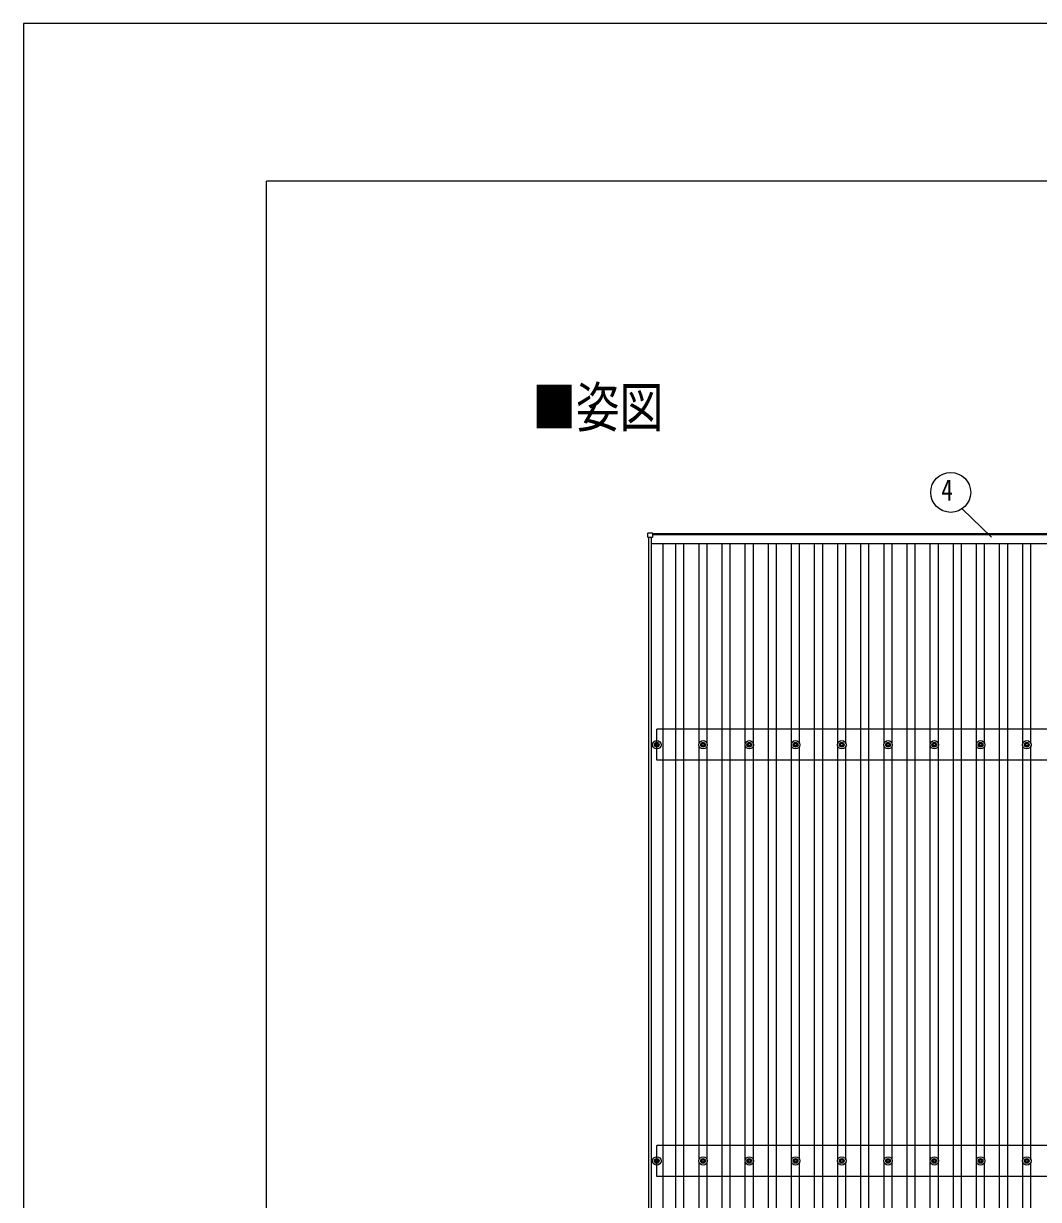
# Model space of a CAD drawing. Units: millimetres, scale not verified. Extents: x -14718 to 14718, y -10395 to 10395.
# Drawn here: x -14718 to -10329, y 5308 to 10395 of the extents above; entities that cross this region are included whole.
import ezdxf
from ezdxf.enums import TextEntityAlignment as Align

# ---------------------------------------------------------------- set-up
doc = ezdxf.new("R2010")
doc.units = ezdxf.units.MM
doc.header["$LTSCALE"] = 40
for name, color, linetype in [('0-2_USER1', 3, 'Continuous'), ('0-5_YKK_13', 4, 'Continuous'), ('0-6_YKK_A1', 4, 'Continuous'), ('0-7_YKK_D', 6, 'Continuous'), ('0-8_YKK_ZWAK', 7, 'Continuous')]:
    doc.layers.add(name, color=color, linetype=linetype)
doc.styles.add('ＭＳ ゴシック', font='')
doc.styles.get('ＭＳ ゴシック').set_extended_font_data('MS Gothic')

msp = doc.modelspace()

# ---------------------------------------------------------------- linework, layer by layer
at = {"layer": '0-5_YKK_13'}
for p, q in [((-12017.23, 8172.8), (-12017.23, 8190.8)), ((-12016.23, 8191.8), (-11998.23, 8191.8)), ((-11997.23, 8190.8), (-11997.23, 8172.8)), ((-11998.23, 8171.8), (-12016.23, 8171.8)), ((-11988.93, 7277.07), (-11984.51, 7277.07)), ((-11980.68, 7285.32), (-11980.68, 7280.9)), ((-11977.18, 7285.32), (-11977.18, 7280.9)), ((-11973.35, 7277.07), (-11968.93, 7277.07)), ((-11788.93, 7277.07), (-11784.51, 7277.07)), ((-11780.68, 7285.32), (-11780.68, 7280.9)), ((-11777.18, 7285.32), (-11777.18, 7280.9)), ((-11773.35, 7277.07), (-11768.93, 7277.07)), ((-11588.93, 7277.07), (-11584.51, 7277.07)), ((-11580.68, 7285.32), (-11580.68, 7280.9)), ((-11577.18, 7285.32), (-11577.18, 7280.9)), ((-11573.35, 7277.07), (-11568.93, 7277.07)), ((-11388.93, 7277.07), (-11384.51, 7277.07)), ((-11380.68, 7285.32), (-11380.68, 7280.9)), ((-11377.18, 7285.32), (-11377.18, 7280.9)), ((-11373.35, 7277.07), (-11368.93, 7277.07)), ((-11188.93, 7277.07), (-11184.51, 7277.07)), ((-11180.68, 7285.32), (-11180.68, 7280.9)), ((-11177.18, 7285.32), (-11177.18, 7280.9)), ((-11173.35, 7277.07), (-11168.93, 7277.07)), ((-10988.93, 7277.07), (-10984.51, 7277.07)), ((-10980.68, 7285.32), (-10980.68, 7280.9)), ((-10977.18, 7285.32), (-10977.18, 7280.9)), ((-10973.35, 7277.07), (-10968.93, 7277.07)), ((-10788.93, 7277.07), (-10784.51, 7277.07)), ((-10780.68, 7285.32), (-10780.68, 7280.9)), ((-10777.18, 7285.32), (-10777.18, 7280.9)), ((-10773.35, 7277.07), (-10768.93, 7277.07)), ((-10588.93, 7277.07), (-10584.51, 7277.07)), ((-10580.68, 7285.32), (-10580.68, 7280.9)), ((-10577.18, 7285.32), (-10577.18, 7280.9)), ((-10573.35, 7277.07), (-10568.93, 7277.07)), ((-10388.93, 7277.07), (-10384.51, 7277.07)), ((-10380.68, 7285.32), (-10380.68, 7280.9)), ((-10377.18, 7285.32), (-10377.18, 7280.9)), ((-10373.35, 7277.07), (-10368.93, 7277.07)), ((-11988.93, 7273.57), (-11984.51, 7273.57)), ((-11980.68, 7269.74), (-11980.68, 7265.32)), ((-11977.18, 7269.74), (-11977.18, 7265.32)), ((-11973.35, 7273.57), (-11968.93, 7273.57)), ((-11788.93, 7273.57), (-11784.51, 7273.57)), ((-11780.68, 7269.74), (-11780.68, 7265.32)), ((-11777.18, 7269.74), (-11777.18, 7265.32)), ((-11773.35, 7273.57), (-11768.93, 7273.57)), ((-11588.93, 7273.57), (-11584.51, 7273.57)), ((-11580.68, 7269.74), (-11580.68, 7265.32)), ((-11577.18, 7269.74), (-11577.18, 7265.32)), ((-11573.35, 7273.57), (-11568.93, 7273.57)), ((-11388.93, 7273.57), (-11384.51, 7273.57)), ((-11380.68, 7269.74), (-11380.68, 7265.32)), ((-11377.18, 7269.74), (-11377.18, 7265.32)), ((-11373.35, 7273.57), (-11368.93, 7273.57)), ((-11188.93, 7273.57), (-11184.51, 7273.57)), ((-11180.68, 7269.74), (-11180.68, 7265.32)), ((-11177.18, 7269.74), (-11177.18, 7265.32)), ((-11173.35, 7273.57), (-11168.93, 7273.57)), ((-10988.93, 7273.57), (-10984.51, 7273.57)), ((-10980.68, 7269.74), (-10980.68, 7265.32)), ((-10977.18, 7269.74), (-10977.18, 7265.32)), ((-10973.35, 7273.57), (-10968.93, 7273.57)), ((-10788.93, 7273.57), (-10784.51, 7273.57)), ((-10780.68, 7269.74), (-10780.68, 7265.32)), ((-10777.18, 7269.74), (-10777.18, 7265.32)), ((-10773.35, 7273.57), (-10768.93, 7273.57)), ((-10588.93, 7273.57), (-10584.51, 7273.57)), ((-10580.68, 7269.74), (-10580.68, 7265.32)), ((-10577.18, 7269.74), (-10577.18, 7265.32)), ((-10573.35, 7273.57), (-10568.93, 7273.57)), ((-10388.93, 7273.57), (-10384.51, 7273.57)), ((-10380.68, 7269.74), (-10380.68, 7265.32)), ((-10377.18, 7269.74), (-10377.18, 7265.32)), ((-10373.35, 7273.57), (-10368.93, 7273.57)), ((-11988.93, 5477.07), (-11984.51, 5477.07)), ((-11988.93, 5473.57), (-11984.51, 5473.57)), ((-11980.68, 5485.32), (-11980.68, 5480.9)), ((-11980.68, 5469.74), (-11980.68, 5465.32)), ((-11977.18, 5485.32), (-11977.18, 5480.9)), ((-11977.18, 5469.74), (-11977.18, 5465.32)), ((-11973.35, 5477.07), (-11968.93, 5477.07)), ((-11973.35, 5473.57), (-11968.93, 5473.57)), ((-11788.93, 5477.07), (-11784.51, 5477.07)), ((-11788.93, 5473.57), (-11784.51, 5473.57)), ((-11780.68, 5485.32), (-11780.68, 5480.9)), ((-11780.68, 5469.74), (-11780.68, 5465.32)), ((-11777.18, 5485.32), (-11777.18, 5480.9)), ((-11777.18, 5469.74), (-11777.18, 5465.32)), ((-11773.35, 5477.07), (-11768.93, 5477.07)), ((-11773.35, 5473.57), (-11768.93, 5473.57)), ((-11588.93, 5477.07), (-11584.51, 5477.07)), ((-11588.93, 5473.57), (-11584.51, 5473.57)), ((-11580.68, 5485.32), (-11580.68, 5480.9)), ((-11580.68, 5469.74), (-11580.68, 5465.32)), ((-11577.18, 5485.32), (-11577.18, 5480.9)), ((-11577.18, 5469.74), (-11577.18, 5465.32)), ((-11573.35, 5477.07), (-11568.93, 5477.07)), ((-11573.35, 5473.57), (-11568.93, 5473.57)), ((-11388.93, 5477.07), (-11384.51, 5477.07)), ((-11388.93, 5473.57), (-11384.51, 5473.57)), ((-11380.68, 5485.32), (-11380.68, 5480.9)), ((-11380.68, 5469.74), (-11380.68, 5465.32)), ((-11377.18, 5485.32), (-11377.18, 5480.9)), ((-11377.18, 5469.74), (-11377.18, 5465.32)), ((-11373.35, 5477.07), (-11368.93, 5477.07)), ((-11373.35, 5473.57), (-11368.93, 5473.57)), ((-11188.93, 5477.07), (-11184.51, 5477.07)), ((-11188.93, 5473.57), (-11184.51, 5473.57)), ((-11180.68, 5485.32), (-11180.68, 5480.9)), ((-11180.68, 5469.74), (-11180.68, 5465.32)), ((-11177.18, 5485.32), (-11177.18, 5480.9)), ((-11177.18, 5469.74), (-11177.18, 5465.32)), ((-11173.35, 5477.07), (-11168.93, 5477.07)), ((-11173.35, 5473.57), (-11168.93, 5473.57)), ((-10988.93, 5477.07), (-10984.51, 5477.07)), ((-10988.93, 5473.57), (-10984.51, 5473.57)), ((-10980.68, 5485.32), (-10980.68, 5480.9)), ((-10980.68, 5469.74), (-10980.68, 5465.32)), ((-10977.18, 5485.32), (-10977.18, 5480.9)), ((-10977.18, 5469.74), (-10977.18, 5465.32)), ((-10973.35, 5477.07), (-10968.93, 5477.07)), ((-10973.35, 5473.57), (-10968.93, 5473.57)), ((-10788.93, 5477.07), (-10784.51, 5477.07)), ((-10788.93, 5473.57), (-10784.51, 5473.57)), ((-10780.68, 5485.32), (-10780.68, 5480.9)), ((-10780.68, 5469.74), (-10780.68, 5465.32)), ((-10777.18, 5485.32), (-10777.18, 5480.9)), ((-10777.18, 5469.74), (-10777.18, 5465.32)), ((-10773.35, 5477.07), (-10768.93, 5477.07)), ((-10773.35, 5473.57), (-10768.93, 5473.57)), ((-10588.93, 5477.07), (-10584.51, 5477.07)), ((-10588.93, 5473.57), (-10584.51, 5473.57)), ((-10580.68, 5485.32), (-10580.68, 5480.9)), ((-10580.68, 5469.74), (-10580.68, 5465.32)), ((-10577.18, 5485.32), (-10577.18, 5480.9)), ((-10577.18, 5469.74), (-10577.18, 5465.32)), ((-10573.35, 5477.07), (-10568.93, 5477.07)), ((-10573.35, 5473.57), (-10568.93, 5473.57)), ((-10388.93, 5477.07), (-10384.51, 5477.07)), ((-10388.93, 5473.57), (-10384.51, 5473.57)), ((-10380.68, 5485.32), (-10380.68, 5480.9)), ((-10380.68, 5469.74), (-10380.68, 5465.32)), ((-10377.18, 5485.32), (-10377.18, 5480.9)), ((-10377.18, 5469.74), (-10377.18, 5465.32)), ((-10373.35, 5477.07), (-10368.93, 5477.07)), ((-10373.35, 5473.57), (-10368.93, 5473.57))]:
    msp.add_line(p, q, dxfattribs=at)
for centre, radius in [((-11978.93, 7275.32), 18.25), ((-11978.93, 7275.32), 10.15), ((-11978.93, 7275.32), 5.85), ((-11978.93, 7275.32), 5.25), ((-11778.93, 7275.32), 18.25), ((-11778.93, 7275.32), 10.15), ((-11778.93, 7275.32), 5.85), ((-11778.93, 7275.32), 5.25), ((-11578.93, 7275.32), 18.25), ((-11578.93, 7275.32), 10.15), ((-11578.93, 7275.32), 5.85), ((-11578.93, 7275.32), 5.25), ((-11378.93, 7275.32), 18.25), ((-11378.93, 7275.32), 10.15), ((-11378.93, 7275.32), 5.85), ((-11378.93, 7275.32), 5.25), ((-11178.93, 7275.32), 18.25), ((-11178.93, 7275.32), 10.15), ((-11178.93, 7275.32), 5.85), ((-11178.93, 7275.32), 5.25), ((-10978.93, 7275.32), 18.25), ((-10978.93, 7275.32), 10.15), ((-10978.93, 7275.32), 5.85), ((-10978.93, 7275.32), 5.25), ((-10778.93, 7275.32), 18.25), ((-10778.93, 7275.32), 10.15), ((-10778.93, 7275.32), 5.85), ((-10778.93, 7275.32), 5.25), ((-10578.93, 7275.32), 18.25), ((-10578.93, 7275.32), 10.15), ((-10578.93, 7275.32), 5.85), ((-10578.93, 7275.32), 5.25), ((-10378.93, 7275.32), 18.25), ((-10378.93, 7275.32), 10.15), ((-10378.93, 7275.32), 5.85), ((-10378.93, 7275.32), 5.25), ((-11978.93, 5475.32), 18.25), ((-11778.93, 5475.32), 18.25), ((-11578.93, 5475.32), 18.25), ((-11378.93, 5475.32), 18.25), ((-11178.93, 5475.32), 18.25), ((-10978.93, 5475.32), 18.25), ((-10778.93, 5475.32), 18.25), ((-10578.93, 5475.32), 18.25), ((-10378.93, 5475.32), 18.25), ((-11978.93, 5475.32), 10.15), ((-11978.93, 5475.32), 5.85), ((-11978.93, 5475.32), 5.25), ((-11778.93, 5475.32), 10.15), ((-11778.93, 5475.32), 5.85), ((-11778.93, 5475.32), 5.25), ((-11578.93, 5475.32), 10.15), ((-11578.93, 5475.32), 5.85), ((-11578.93, 5475.32), 5.25), ((-11378.93, 5475.32), 10.15), ((-11378.93, 5475.32), 5.85), ((-11378.93, 5475.32), 5.25), ((-11178.93, 5475.32), 10.15), ((-11178.93, 5475.32), 5.85), ((-11178.93, 5475.32), 5.25), ((-10978.93, 5475.32), 10.15), ((-10978.93, 5475.32), 5.85), ((-10978.93, 5475.32), 5.25), ((-10778.93, 5475.32), 10.15), ((-10778.93, 5475.32), 5.85), ((-10778.93, 5475.32), 5.25), ((-10578.93, 5475.32), 10.15), ((-10578.93, 5475.32), 5.85), ((-10578.93, 5475.32), 5.25), ((-10378.93, 5475.32), 10.15), ((-10378.93, 5475.32), 5.85), ((-10378.93, 5475.32), 5.25)]:
    msp.add_circle(centre, radius, dxfattribs=at)
for centre, start, end in [((-12016.23, 8190.8), 90, 180), ((-11998.23, 8190.8), 0, 90), ((-12016.23, 8172.8), 180, 270), ((-11998.23, 8172.8), 270, 0)]:
    msp.add_arc(centre, 1, start, end, dxfattribs=at)
at = {"layer": '0-6_YKK_A1'}
for p, q in [((-12013.93, 2773.42), (-12013.93, 8171.84)), ((-12001.93, 2773.42), (-12001.93, 8171.84)), ((-12001.93, 8145.71), (-6555.93, 8145.71)), ((-11997.23, 8188.5), (-6560.63, 8188.5)), ((-6560.63, 8183.71), (-11997.23, 8183.71)), ((-11952.43, 8145.71), (-11952.43, 2804.7)), ((-11896.43, 2804.7), (-11896.43, 8145.71)), ((-11861.43, 2804.7), (-11861.43, 8145.71)), ((-11796.43, 7280.5), (-11796.43, 8145.71)), ((-11761.43, 7280.5), (-11761.43, 8145.71)), ((-11696.43, 2804.7), (-11696.43, 8145.71)), ((-11661.43, 2804.7), (-11661.43, 8145.71)), ((-11596.43, 7280.5), (-11596.43, 8145.71)), ((-11561.43, 7280.5), (-11561.43, 8145.71)), ((-11496.43, 2804.7), (-11496.43, 8145.71)), ((-11461.43, 2804.7), (-11461.43, 8145.71)), ((-11396.43, 7280.5), (-11396.43, 8145.71)), ((-11361.43, 7280.5), (-11361.43, 8145.71)), ((-11296.43, 2804.7), (-11296.43, 8145.71)), ((-11261.43, 2804.7), (-11261.43, 8145.71)), ((-11196.43, 7280.5), (-11196.43, 8145.71)), ((-11161.43, 7280.5), (-11161.43, 8145.71)), ((-11096.43, 2804.7), (-11096.43, 8145.71)), ((-11061.43, 2804.7), (-11061.43, 8145.71)), ((-10996.43, 7280.5), (-10996.43, 8145.71)), ((-10961.43, 7280.5), (-10961.43, 8145.71)), ((-10896.43, 2804.7), (-10896.43, 8145.71)), ((-10861.43, 2804.7), (-10861.43, 8145.71)), ((-10796.43, 7280.5), (-10796.43, 8145.71)), ((-10761.43, 7280.5), (-10761.43, 8145.71)), ((-10696.43, 2804.7), (-10696.43, 8145.71)), ((-10661.43, 2804.7), (-10661.43, 8145.71)), ((-10596.43, 7280.5), (-10596.43, 8145.71)), ((-10561.43, 7280.5), (-10561.43, 8145.71)), ((-10496.43, 2804.7), (-10496.43, 8145.71)), ((-10461.43, 2804.7), (-10461.43, 8145.71)), ((-10396.43, 7280.5), (-10396.43, 8145.71)), ((-10361.43, 7280.5), (-10361.43, 8145.71)), ((-6578.93, 7342.32), (-11978.93, 7342.32)), ((-11978.93, 7208.32), (-11978.93, 7342.32)), ((-11796.43, 5480.5), (-11796.43, 7270.14)), ((-11761.43, 5480.5), (-11761.43, 7270.14)), ((-11596.43, 5480.5), (-11596.43, 7270.14)), ((-11561.43, 5480.5), (-11561.43, 7270.14)), ((-11396.43, 5480.5), (-11396.43, 7270.14)), ((-11361.43, 5480.5), (-11361.43, 7270.14)), ((-11196.43, 5480.5), (-11196.43, 7270.14)), ((-11161.43, 5480.5), (-11161.43, 7270.14)), ((-10996.43, 5480.5), (-10996.43, 7270.14)), ((-10961.43, 5480.5), (-10961.43, 7270.14)), ((-10796.43, 5480.5), (-10796.43, 7270.14)), ((-10761.43, 5480.5), (-10761.43, 7270.14)), ((-10596.43, 5480.5), (-10596.43, 7270.14)), ((-10561.43, 5480.5), (-10561.43, 7270.14)), ((-10396.43, 5480.5), (-10396.43, 7270.14)), ((-10361.43, 5480.5), (-10361.43, 7270.14)), ((-6578.93, 7208.32), (-11978.93, 7208.32)), ((-6578.93, 5542.32), (-11978.93, 5542.32)), ((-11978.93, 5408.32), (-11978.93, 5542.32)), ((-11796.43, 3680.5), (-11796.43, 5470.14)), ((-11761.43, 3680.5), (-11761.43, 5470.14)), ((-11596.43, 3680.5), (-11596.43, 5470.14)), ((-11561.43, 3680.5), (-11561.43, 5470.14)), ((-11396.43, 3680.5), (-11396.43, 5470.14)), ((-11361.43, 3680.5), (-11361.43, 5470.14)), ((-11196.43, 3680.5), (-11196.43, 5470.14)), ((-11161.43, 3680.5), (-11161.43, 5470.14)), ((-10996.43, 3680.5), (-10996.43, 5470.14)), ((-10961.43, 3680.5), (-10961.43, 5470.14)), ((-10796.43, 3680.5), (-10796.43, 5470.14)), ((-10761.43, 3680.5), (-10761.43, 5470.14)), ((-10596.43, 3680.5), (-10596.43, 5470.14)), ((-10561.43, 3680.5), (-10561.43, 5470.14)), ((-10396.43, 3680.5), (-10396.43, 5470.14)), ((-10361.43, 3680.5), (-10361.43, 5470.14)), ((-6578.93, 5408.32), (-11978.93, 5408.32))]:
    msp.add_line(p, q, dxfattribs=at)
at = {"layer": '0-7_YKK_D'}
msp.add_line((-10531.83, 8173.21), (-10658.27, 8296.19), dxfattribs=at)
msp.add_circle((-10708.08, 8366.78), 86.4, dxfattribs=at)
at = {"layer": '0-8_YKK_ZWAK'}
for p in [(13632.57, 9712.5), (-13667.43, -8837.5)]:
    msp.add_line(p, (-13667.43, 9712.5), dxfattribs=at)
msp.add_lwpolyline([(-14717.5, -10395), (14717.5, -10395), (14717.5, 10395), (-14717.5, 10395)], close=True, dxfattribs=at)

# ---------------------------------------------------------------- texts
at = {"layer": '0-2_USER1', "style": 'ＭＳ ゴシック', "width": 0.8}
msp.add_text('■姿図', height=173.2, dxfattribs=at).set_placement((-12517.88, 8596.86), align=Align.BOTTOM_LEFT)
at = {"layer": '0-7_YKK_D', "style": 'ＭＳ ゴシック', "width": 0.8}
msp.add_text('4', height=92.38, dxfattribs=at).set_placement((-10749.01, 8303.78), align=Align.BOTTOM_LEFT)

doc.saveas('drawing.dxf')
